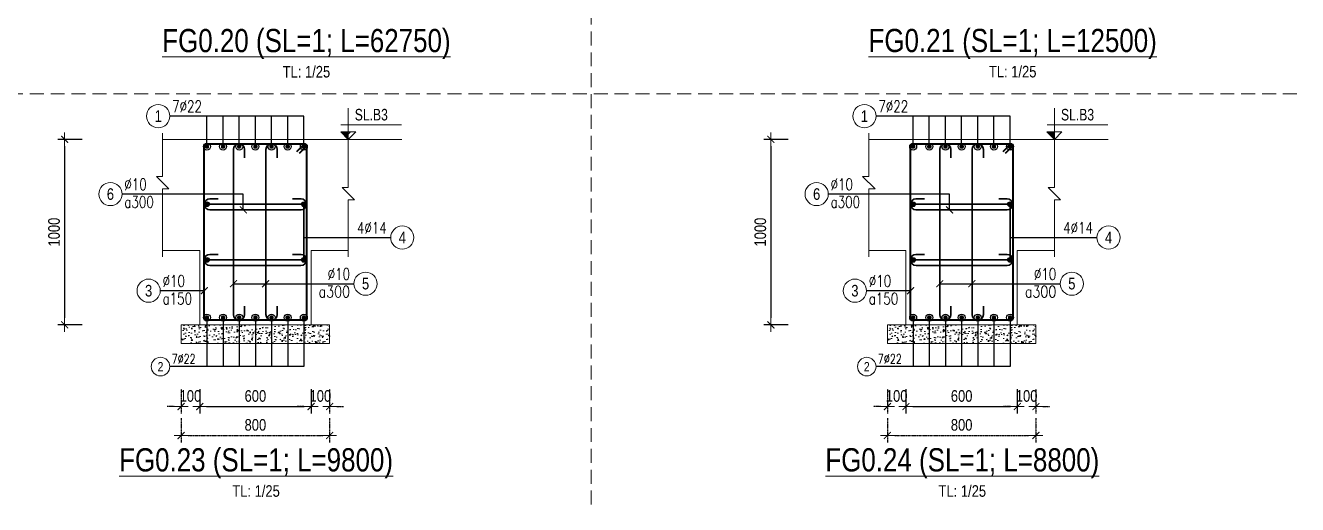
# Model space of a CAD drawing. Header units: millimetres. Extents: x -134772 to 596971, y -129535 to 35703.
# Drawn here: x 54037 to 60889, y 425 to 3008 of the extents above; entities that cross this region are included whole.
import ezdxf
from ezdxf.enums import TextEntityAlignment as Align

# ---------------------------------------------------------------- set-up
doc = ezdxf.new("R2010")
doc.units = ezdxf.units.MM
doc.header["$MEASUREMENT"] = 0
doc.linetypes.add('HIDDEN', pattern=[0.375, 0.25, -0.125])
doc.layers.get('Defpoints').update_dxf_attribs({"color": 252})
for name, color, linetype, lineweight in [('NDC_S_ANNO', 7, 'Continuous', 20), ('NDC_S_CONTINUOUS', 3, 'Continuous', 20), ('NDC_S_DIM', 1, 'Continuous', 9), ('NDC_S_HATCH MATERIAL', 8, 'Continuous', 13), ('NDC_S_REBAR', 4, 'Continuous', 35), ('NDC_S_STIRRUP', 4, 'Continuous', 40), ('NDC_S_TEXT SYMBOL', 7, 'Continuous', 20), ('NDC_S_THIN LINE', 1, 'Continuous', 5), ('NDC_S_VN TEXT', 7, 'Continuous', 9)]:
    doc.layers.add(name, color=color, linetype=linetype, lineweight=lineweight)
doc.styles.add('ARIAL', font='arial.ttf', dxfattribs={"width": 0.8})
doc.styles.add('NDC_ANNO', font='', dxfattribs={"width": 0.8})
doc.styles.add('NDC_ROMANS', font='romans.shx', dxfattribs={"width": 0.8})
doc.styles.get('NDC_ANNO').set_extended_font_data('Dotum')
doc.dimstyles.new('NDC_dim_25', dxfattribs={"dimscale": 25, "dimtxt": 2.5, "dimasz": 1.5, "dimexe": 1.5, "dimexo": 0, "dimgap": 1, "dimtad": 1, "dimdec": 0, "dimzin": 0, "dimdsep": 46, "dimtxsty": 'ARIAL', "dimblk": 'DIMMARK', "dimcen": 0.09, "dimdle": 1.2, "dimclrd": 1, "dimclre": 1, "dimclrt": 3, "dimadec": 0, "dimazin": 0, "dimtfac": 1, "dimtdec": 0, "dimtix": 1, "dimtofl": 0, "dimtmove": 0, "dimatfit": 3, "dimfxl": 3.75, "dimfxlon": 1, "dimtolj": 1, "dimtzin": 0, "dimarcsym": 0})

# ---------------------------------------------------------------- blocks, each defined once
blk = doc.blocks.new('kata_block_TD')
at = {"color": 6, "linetype": 'ByBlock', "lineweight": -2, "style": 'ARIAL', "width": 0.8}
blk.add_attdef('SECTDET2', text='', height=5, dxfattribs=at).set_placement((0, 7.97), align=Align.CENTER)
at = {"color": 0, "linetype": 'ByBlock', "lineweight": -2, "style": 'ARIAL', "width": 0.8}
blk.add_attdef('SECTDET1', text='', height=5, dxfattribs=at).set_placement((0, 1.47), align=Align.CENTER)
at = {"color": 3, "lineweight": 25, "style": 'ARIAL', "width": 0.8}
blk.add_attdef('SSCALE', text='', height=2.5, dxfattribs=at).set_placement((0, -4), align=Align.CENTER)
blk = doc.blocks.new('DIMMARK')
at = {"layer": 'NDC_S_DIM', "color": 1}
blk.add_line((-1.5, 0), (1, 0), dxfattribs=at)
at = {"layer": 'NDC_S_DIM', "color": 2, "const_width": 0.15}
blk.add_lwpolyline([(-0.5, -0.5), (0.5, 0.5)], dxfattribs=at)
blk = doc.blocks.new('*D1639')
at = {"layer": 'Defpoints', "color": 0, "linetype": 'HIDDEN', "transparency": 16777216}
for p in [(54875.5, 1253.2), (55675.5, 1253.2), (55675.5, 797.3)]:
    blk.add_point(p, dxfattribs=at)
at = {"layer": 'NDC_S_DIM', "color": 1, "linetype": 'HIDDEN', "lineweight": -2, "transparency": 16777216}
for p, q in [((54875.5, 891), (54875.5, 759.8)), ((55675.5, 891), (55675.5, 759.8)), ((54913, 797.3), (55638, 797.3))]:
    blk.add_line(p, q, dxfattribs=at)
at = {"layer": 'NDC_S_DIM', "color": 1, "linetype": 'HIDDEN', "lineweight": -2, "transparency": 16777216, "xscale": 37.5, "yscale": 37.5, "zscale": 37.5, "rotation": 180}
blk.add_blockref('DIMMARK', (54875.5, 797.3), dxfattribs=at)
at = {"layer": 'NDC_S_DIM', "color": 1, "linetype": 'HIDDEN', "lineweight": -2, "transparency": 16777216, "xscale": 37.5, "yscale": 37.5, "zscale": 37.5}
blk.add_blockref('DIMMARK', (55675.5, 797.3), dxfattribs=at)
at = {"layer": 'NDC_S_DIM', "color": 3, "linetype": 'HIDDEN', "transparency": 16777216, "insert": (55275.5, 854.2), "char_height": 62.5, "attachment_point": 5, "style": 'ARIAL'}
blk.add_mtext('\\A1;800', dxfattribs=at)
blk = doc.blocks.new('*D1640')
at = {"layer": 'Defpoints', "color": 0, "linetype": 'HIDDEN', "transparency": 16777216}
for p in [(55675.5, 1253.2), (55575.5, 1047), (55675.5, 953.2)]:
    blk.add_point(p, dxfattribs=at)
at = {"layer": 'NDC_S_DIM', "color": 1, "linetype": 'HIDDEN', "lineweight": -2, "transparency": 16777216}
for p, q in [((55575.5, 1047), (55575.5, 915.7)), ((55675.5, 1047), (55675.5, 915.7)), ((55538, 953.2), (55500.5, 953.2)), ((55713, 953.2), (55750.5, 953.2))]:
    blk.add_line(p, q, dxfattribs=at)
at = {"layer": 'NDC_S_DIM', "color": 1, "linetype": 'HIDDEN', "lineweight": -2, "transparency": 16777216, "xscale": 37.5, "yscale": 37.5, "zscale": 37.5}
blk.add_blockref('DIMMARK', (55575.5, 953.2), dxfattribs=at)
at = {"layer": 'NDC_S_DIM', "color": 1, "linetype": 'HIDDEN', "lineweight": -2, "transparency": 16777216, "xscale": 37.5, "yscale": 37.5, "zscale": 37.5, "rotation": 180}
blk.add_blockref('DIMMARK', (55675.5, 953.2), dxfattribs=at)
at = {"layer": 'NDC_S_DIM', "color": 3, "linetype": 'HIDDEN', "transparency": 16777216, "insert": (55625.5, 1010.1), "char_height": 62.5, "attachment_point": 5, "style": 'ARIAL'}
blk.add_mtext('\\A1;100', dxfattribs=at)
blk = doc.blocks.new('*D1641')
at = {"layer": 'Defpoints', "color": 0, "linetype": 'HIDDEN', "transparency": 16777216}
for p in [(54875.5, 1253.2), (54975.5, 1047), (54875.5, 953.2)]:
    blk.add_point(p, dxfattribs=at)
at = {"layer": 'NDC_S_DIM', "color": 1, "linetype": 'HIDDEN', "lineweight": -2, "transparency": 16777216}
for p, q in [((54875.5, 1047), (54875.5, 915.7)), ((54975.5, 1047), (54975.5, 915.7)), ((54838, 953.2), (54800.5, 953.2)), ((55013, 953.2), (55050.5, 953.2))]:
    blk.add_line(p, q, dxfattribs=at)
at = {"layer": 'NDC_S_DIM', "color": 1, "linetype": 'HIDDEN', "lineweight": -2, "transparency": 16777216, "xscale": 37.5, "yscale": 37.5, "zscale": 37.5}
blk.add_blockref('DIMMARK', (54875.5, 953.2), dxfattribs=at)
at = {"layer": 'NDC_S_DIM', "color": 1, "linetype": 'HIDDEN', "lineweight": -2, "transparency": 16777216, "xscale": 37.5, "yscale": 37.5, "zscale": 37.5, "rotation": 180}
blk.add_blockref('DIMMARK', (54975.5, 953.2), dxfattribs=at)
at = {"layer": 'NDC_S_DIM', "color": 3, "linetype": 'HIDDEN', "transparency": 16777216, "insert": (54925.5, 1010.1), "char_height": 62.5, "attachment_point": 5, "style": 'ARIAL'}
blk.add_mtext('\\A1;100', dxfattribs=at)
blk = doc.blocks.new('kata_block_THEP')
at = {"layer": 'NDC_S_REBAR', "color": 0}
for p, q in [((-0.5, 0), (0.5, 0)), ((-0.35, 0.35), (0.35, -0.35)), ((0.35, 0.35), (-0.35, -0.35)), ((0, 0.5), (0, -0.5))]:
    blk.add_line(p, q, dxfattribs=at)
at = {"layer": 'NDC_S_REBAR', "color": 0, "const_width": 0.0833}
blk.add_lwpolyline([(-0.5, 0, 1), (0.5, 0, 1), (-0.5, 0, 1)], format="xyb", dxfattribs=at)
blk = doc.blocks.new('kata_block_CT')
at = {"layer": 'NDC_S_ANNO'}
blk.add_hatch(color=3, dxfattribs=at).paths.add_polyline_path([(0, 1.6), (-1.61, 1.6), (0, 0)])
at = {"layer": 'NDC_S_ANNO', "ltscale": 50}
h = blk.add_hatch(dxfattribs=at)
h.set_pattern_fill('ANSI31', color=256, scale=1.406251, style=0)
h.set_pattern_definition([(45, (0, 5e-12), (-3.157, 3.157), [])])
h.paths.add_polyline_path([(0, 1.6), (0, 0), (1.61, 1.6)])
for p, q in [((-1.59, 3.14), (11.47, 3.14)), ((11.56, 0), (-1.64, 0))]:
    blk.add_line(p, q, dxfattribs=at)
for points in [[(0, 6.69), (0, 0)], [(0, 0), (-1.61, 1.6), (0, 1.6)], [(0, 0), (1.61, 1.6), (0, 1.6)]]:
    blk.add_lwpolyline(points, dxfattribs=at)
at = {"layer": 'NDC_S_ANNO', "color": 8, "ltscale": 50}
blk.add_lwpolyline([(0, 0), (-1.61, 1.6), (0, 1.6)], dxfattribs=at)
at = {"layer": 'NDC_S_TEXT SYMBOL', "color": 3, "style": 'NDC_ANNO', "width": 0.8}
blk.add_attdef('CT', (1.41, 4.07), '', height=2.5, dxfattribs=at)
blk = doc.blocks.new('*D1642')
at = {"layer": 'Defpoints', "color": 0, "transparency": 16777216}
for p in [(54975.5, 1353.2), (55575.5, 1353.2), (55575.5, 953.2)]:
    blk.add_point(p, dxfattribs=at)
at = {"layer": 'NDC_S_DIM', "color": 1, "lineweight": -2, "transparency": 16777216}
for p, q in [((54975.5, 1047), (54975.5, 915.7)), ((55575.5, 1047), (55575.5, 915.7)), ((55013, 953.2), (55538, 953.2))]:
    blk.add_line(p, q, dxfattribs=at)
at = {"layer": 'NDC_S_DIM', "color": 1, "lineweight": -2, "transparency": 16777216, "xscale": 37.5, "yscale": 37.5, "zscale": 37.5, "rotation": 180}
blk.add_blockref('DIMMARK', (54975.5, 953.2), dxfattribs=at)
at = {"layer": 'NDC_S_DIM', "color": 1, "lineweight": -2, "transparency": 16777216, "xscale": 37.5, "yscale": 37.5, "zscale": 37.5}
blk.add_blockref('DIMMARK', (55575.5, 953.2), dxfattribs=at)
at = {"layer": 'NDC_S_DIM', "color": 3, "transparency": 16777216, "insert": (55275.5, 1010.1), "char_height": 62.5, "attachment_point": 5, "style": 'ARIAL'}
blk.add_mtext('\\A1;600', dxfattribs=at)
blk = doc.blocks.new('*D1643')
at = {"layer": 'Defpoints', "color": 0, "transparency": 16777216}
for p in [(54754.1, 2393.7), (54248.1, 1393.7), (54754.1, 1393.7)]:
    blk.add_point(p, dxfattribs=at)
at = {"layer": 'NDC_S_DIM', "color": 1, "lineweight": -2, "transparency": 16777216}
for p, q in [((54341.9, 2393.7), (54210.6, 2393.7)), ((54248.1, 2356.2), (54248.1, 1431.2)), ((54341.9, 1393.7), (54210.6, 1393.7))]:
    blk.add_line(p, q, dxfattribs=at)
at = {"layer": 'NDC_S_DIM', "color": 1, "lineweight": -2, "transparency": 16777216, "xscale": 37.5, "yscale": 37.5, "zscale": 37.5}
for p, rotation in [((54248.1, 2393.7), 90), ((54248.1, 1393.7), 270)]:
    blk.add_blockref('DIMMARK', p, dxfattribs=dict(at, rotation=rotation))
at = {"layer": 'NDC_S_DIM', "color": 3, "transparency": 16777216, "insert": (54191.2, 1893.7), "char_height": 62.5, "attachment_point": 5, "rotation": 90, "style": 'ARIAL'}
blk.add_mtext('\\A1;1000', dxfattribs=at)
blk = doc.blocks.new('*U11')
blk.add_circle((-2.5, 0), 2.5)
at = {"layer": 'NDC_S_VN TEXT', "color": 3, "style": 'NDC_ROMANS', "width": 0.75}
for tag, p in [('DK1', (0.5, 0.85)), ('KC1', (0.5, -2.97))]:
    blk.add_attdef(tag, p, '', height=2.5, dxfattribs=at)
at = {"layer": 'NDC_S_VN TEXT', "color": 7, "style": 'ARIAL', "width": 0.8}
blk.add_attdef('SH2', text='', height=2.5, dxfattribs=at).set_placement((-2.5, 0), align=Align.MIDDLE)
blk = doc.blocks.new('*U623')
blk.add_circle((-2.5, 0), 2.5)
at = {"layer": 'NDC_S_VN TEXT', "color": 3, "style": 'NDC_ROMANS', "width": 0.75}
blk.add_attdef('DK1', (0.5, 0.85), '', height=2.5, dxfattribs=at)
at = {"layer": 'NDC_S_VN TEXT', "color": 7, "style": 'ARIAL', "width": 0.8}
blk.add_attdef('SH2', text='', height=2.5, dxfattribs=at).set_placement((-2.5, 0), align=Align.MIDDLE)
blk = doc.blocks.new('*U624')
blk.add_circle((2.5, 0), 2.5)
at = {"layer": 'NDC_S_VN TEXT', "color": 3, "style": 'NDC_ROMANS', "width": 0.75}
blk.add_attdef('DK2', text='', height=2.5, dxfattribs=at).set_placement((-0.85, 0.85), align=Align.RIGHT)
at = {"layer": 'NDC_S_VN TEXT', "color": 7, "style": 'ARIAL', "width": 0.8}
blk.add_attdef('SH3', text='', height=2.5, dxfattribs=at).set_placement((2.5, 0), align=Align.MIDDLE)
blk = doc.blocks.new('*U12')
blk.add_circle((2.5, 0), 2.5)
at = {"layer": 'NDC_S_VN TEXT', "color": 3, "style": 'NDC_ROMANS'}
for tag, width, p in [('DK2', 0.75, (-0.85, 0.85)), ('KC2', 0.8, (-0.85, -2.97))]:
    blk.add_attdef(tag, text='', height=2.5, dxfattribs=dict(at, width=width)).set_placement(p, align=Align.RIGHT)
at = {"layer": 'NDC_S_VN TEXT', "color": 7, "style": 'ARIAL', "width": 0.8}
blk.add_attdef('SH3', text='', height=2.5, dxfattribs=at).set_placement((2.5, 0), align=Align.MIDDLE)
blk = doc.blocks.new('*D1644')
at = {"layer": 'Defpoints', "color": 0, "transparency": 16777216}
for p in [(58558.4, 2393.7), (58052.4, 1393.7), (58558.4, 1393.7)]:
    blk.add_point(p, dxfattribs=at)
at = {"layer": 'NDC_S_DIM', "color": 1, "lineweight": -2, "transparency": 16777216}
for p, q in [((58146.1, 2393.7), (58014.9, 2393.7)), ((58052.4, 2356.2), (58052.4, 1431.2)), ((58146.1, 1393.7), (58014.9, 1393.7))]:
    blk.add_line(p, q, dxfattribs=at)
at = {"layer": 'NDC_S_DIM', "color": 1, "lineweight": -2, "transparency": 16777216, "xscale": 37.5, "yscale": 37.5, "zscale": 37.5}
for p, rotation in [((58052.4, 2393.7), 90), ((58052.4, 1393.7), 270)]:
    blk.add_blockref('DIMMARK', p, dxfattribs=dict(at, rotation=rotation))
at = {"layer": 'NDC_S_DIM', "color": 3, "transparency": 16777216, "insert": (57995.4, 1893.7), "char_height": 62.5, "attachment_point": 5, "rotation": 90, "style": 'ARIAL'}
blk.add_mtext('\\A1;1000', dxfattribs=at)
blk = doc.blocks.new('*D1645')
at = {"layer": 'Defpoints', "color": 0, "transparency": 16777216}
for p in [(58779.7, 1353.2), (59379.7, 1353.2), (59379.7, 953.2)]:
    blk.add_point(p, dxfattribs=at)
at = {"layer": 'NDC_S_DIM', "color": 1, "lineweight": -2, "transparency": 16777216}
for p, q in [((58779.7, 1047), (58779.7, 915.7)), ((59379.7, 1047), (59379.7, 915.7)), ((58817.2, 953.2), (59342.2, 953.2))]:
    blk.add_line(p, q, dxfattribs=at)
at = {"layer": 'NDC_S_DIM', "color": 1, "lineweight": -2, "transparency": 16777216, "xscale": 37.5, "yscale": 37.5, "zscale": 37.5, "rotation": 180}
blk.add_blockref('DIMMARK', (58779.7, 953.2), dxfattribs=at)
at = {"layer": 'NDC_S_DIM', "color": 1, "lineweight": -2, "transparency": 16777216, "xscale": 37.5, "yscale": 37.5, "zscale": 37.5}
blk.add_blockref('DIMMARK', (59379.7, 953.2), dxfattribs=at)
at = {"layer": 'NDC_S_DIM', "color": 3, "transparency": 16777216, "insert": (59079.7, 1010.1), "char_height": 62.5, "attachment_point": 5, "style": 'ARIAL'}
blk.add_mtext('\\A1;600', dxfattribs=at)
blk = doc.blocks.new('*D1646')
at = {"layer": 'Defpoints', "color": 0, "linetype": 'HIDDEN', "transparency": 16777216}
for p in [(58679.7, 1253.2), (58779.7, 1047), (58679.7, 953.2)]:
    blk.add_point(p, dxfattribs=at)
at = {"layer": 'NDC_S_DIM', "color": 1, "linetype": 'HIDDEN', "lineweight": -2, "transparency": 16777216}
for p, q in [((58679.7, 1047), (58679.7, 915.7)), ((58779.7, 1047), (58779.7, 915.7)), ((58642.2, 953.2), (58604.7, 953.2)), ((58817.2, 953.2), (58854.7, 953.2))]:
    blk.add_line(p, q, dxfattribs=at)
at = {"layer": 'NDC_S_DIM', "color": 1, "linetype": 'HIDDEN', "lineweight": -2, "transparency": 16777216, "xscale": 37.5, "yscale": 37.5, "zscale": 37.5}
blk.add_blockref('DIMMARK', (58679.7, 953.2), dxfattribs=at)
at = {"layer": 'NDC_S_DIM', "color": 1, "linetype": 'HIDDEN', "lineweight": -2, "transparency": 16777216, "xscale": 37.5, "yscale": 37.5, "zscale": 37.5, "rotation": 180}
blk.add_blockref('DIMMARK', (58779.7, 953.2), dxfattribs=at)
at = {"layer": 'NDC_S_DIM', "color": 3, "linetype": 'HIDDEN', "transparency": 16777216, "insert": (58729.7, 1010.1), "char_height": 62.5, "attachment_point": 5, "style": 'ARIAL'}
blk.add_mtext('\\A1;100', dxfattribs=at)
blk = doc.blocks.new('*D1647')
at = {"layer": 'Defpoints', "color": 0, "linetype": 'HIDDEN', "transparency": 16777216}
for p in [(59479.7, 1253.2), (59379.7, 1047), (59479.7, 953.2)]:
    blk.add_point(p, dxfattribs=at)
at = {"layer": 'NDC_S_DIM', "color": 1, "linetype": 'HIDDEN', "lineweight": -2, "transparency": 16777216}
for p, q in [((59379.7, 1047), (59379.7, 915.7)), ((59479.7, 1047), (59479.7, 915.7)), ((59342.2, 953.2), (59304.7, 953.2)), ((59517.2, 953.2), (59554.7, 953.2))]:
    blk.add_line(p, q, dxfattribs=at)
at = {"layer": 'NDC_S_DIM', "color": 1, "linetype": 'HIDDEN', "lineweight": -2, "transparency": 16777216, "xscale": 37.5, "yscale": 37.5, "zscale": 37.5}
blk.add_blockref('DIMMARK', (59379.7, 953.2), dxfattribs=at)
at = {"layer": 'NDC_S_DIM', "color": 1, "linetype": 'HIDDEN', "lineweight": -2, "transparency": 16777216, "xscale": 37.5, "yscale": 37.5, "zscale": 37.5, "rotation": 180}
blk.add_blockref('DIMMARK', (59479.7, 953.2), dxfattribs=at)
at = {"layer": 'NDC_S_DIM', "color": 3, "linetype": 'HIDDEN', "transparency": 16777216, "insert": (59429.7, 1010.1), "char_height": 62.5, "attachment_point": 5, "style": 'ARIAL'}
blk.add_mtext('\\A1;100', dxfattribs=at)
blk = doc.blocks.new('*D1648')
at = {"layer": 'Defpoints', "color": 0, "linetype": 'HIDDEN', "transparency": 16777216}
for p in [(58679.7, 1253.2), (59479.7, 1253.2), (59479.7, 797.3)]:
    blk.add_point(p, dxfattribs=at)
at = {"layer": 'NDC_S_DIM', "color": 1, "linetype": 'HIDDEN', "lineweight": -2, "transparency": 16777216}
for p, q in [((58679.7, 891), (58679.7, 759.8)), ((59479.7, 891), (59479.7, 759.8)), ((58717.2, 797.3), (59442.2, 797.3))]:
    blk.add_line(p, q, dxfattribs=at)
at = {"layer": 'NDC_S_DIM', "color": 1, "linetype": 'HIDDEN', "lineweight": -2, "transparency": 16777216, "xscale": 37.5, "yscale": 37.5, "zscale": 37.5, "rotation": 180}
blk.add_blockref('DIMMARK', (58679.7, 797.3), dxfattribs=at)
at = {"layer": 'NDC_S_DIM', "color": 1, "linetype": 'HIDDEN', "lineweight": -2, "transparency": 16777216, "xscale": 37.5, "yscale": 37.5, "zscale": 37.5}
blk.add_blockref('DIMMARK', (59479.7, 797.3), dxfattribs=at)
at = {"layer": 'NDC_S_DIM', "color": 3, "linetype": 'HIDDEN', "transparency": 16777216, "insert": (59079.7, 854.2), "char_height": 62.5, "attachment_point": 5, "style": 'ARIAL'}
blk.add_mtext('\\A1;800', dxfattribs=at)

msp = doc.modelspace()

# ---------------------------------------------------------------- hatches: boundary and pattern name
at = {"layer": 'NDC_S_HATCH MATERIAL'}
h = msp.add_hatch(dxfattribs=at)
h.set_pattern_fill('AR-CONC', color=256, scale=8)
h.set_pattern_definition([(50, (44275.524, 28013.88), (57.380815, -5.02017), [6, -66]), (355, (44275.524, 28013.88), (-11.10011, 60.17537), [4.8, -52.8]), (100.45144, (44280.306, 28013.463), (46.28071, 55.1552), [5.09922, -56.09137]), (46.1842, (44275.524, 28029.88), (85.3793, -13.24154), [9, -99]), (96.63564, (44282.64, 28028.78), (74.77296, 77.92949), [7.64883, -84.1371]), (351.18416, (44275.524, 28029.88), (74.77296, 77.9295), [7.2, -79.2]), (21, (44283.524, 28025.88), (47.752564, -32.20951), [6, -66]), (326, (44283.524, 28025.88), (19.46523, 58.012), [4.8, -52.8]), (71.45144, (44287.504, 28023.2), (67.21779, 25.80249), [5.09922, -56.09137]), (37.5, (44275.524, 28013.881), (0.972788, 26.631508), [0, -52.16, 0, -53.6, 0, -53]), (7.5, (44275.524, 28013.88), (21.045563, 31.552937), [0, -30.56, 0, -50.96, 0, -20.2]), (327.5, (44257.684, 28013.881), (42.705795, -1.80439), [0, -20, 0, -62.4, 0, -82.8]), (317.5, (44249.684, 28013.88), (46.654894, 8.0084), [0, -26, 0, -41.44, 0, -58.8])])
h.paths.add_polyline_path([(54875.5, 1393.7), (55675.5, 1393.7), (55675.5, 1293.7), (54875.5, 1293.7)])
h = msp.add_hatch(dxfattribs=at)
h.set_pattern_fill('AR-CONC', color=256, scale=8)
h.set_pattern_definition([(50, (48079.746, 28013.88), (57.380815, -5.02017), [6, -66]), (355, (48079.746, 28013.88), (-11.10011, 60.17537), [4.8, -52.8]), (100.45144, (48084.53, 28013.463), (46.28071, 55.1552), [5.09922, -56.09137]), (46.1842, (48079.746, 28029.88), (85.3793, -13.24154), [9, -99]), (96.63564, (48086.86, 28028.78), (74.77296, 77.92949), [7.64883, -84.1371]), (351.18416, (48079.75, 28029.88), (74.77296, 77.9295), [7.2, -79.2]), (21, (48087.746, 28025.88), (47.752564, -32.20951), [6, -66]), (326, (48087.746, 28025.88), (19.46523, 58.012), [4.8, -52.8]), (71.45144, (48091.725, 28023.2), (67.21779, 25.80249), [5.09922, -56.09137]), (37.5, (48079.746, 28013.881), (0.972788, 26.631508), [0, -52.16, 0, -53.6, 0, -53]), (7.5, (48079.746, 28013.88), (21.045563, 31.552937), [0, -30.56, 0, -50.96, 0, -20.2]), (327.5, (48061.906, 28013.881), (42.705795, -1.80439), [0, -20, 0, -62.4, 0, -82.8]), (317.5, (48053.906, 28013.88), (46.654894, 8.0084), [0, -26, 0, -41.44, 0, -58.8])])
h.paths.add_polyline_path([(58679.7, 1393.7), (59479.7, 1393.7), (59479.7, 1293.7), (58679.7, 1293.7)])

# ---------------------------------------------------------------- linework, layer by layer
at = {"layer": 'NDC_S_CONTINUOUS'}
for points in [[(54775.5, 2393.7), (54975.5, 2393.7), (54975.5, 2393.7), (55575.5, 2393.7), (55575.5, 2393.7), (55775.5, 2393.7)], [(58579.7, 2393.7), (58779.7, 2393.7), (58779.7, 2393.7), (59379.7, 2393.7), (59379.7, 2393.7), (59579.7, 2393.7)], [(54775.5, 1793.7), (54975.5, 1793.7), (54975.5, 1393.7), (55575.5, 1393.7), (55575.5, 1793.7), (55775.5, 1793.7)], [(58579.7, 1793.7), (58779.7, 1793.7), (58779.7, 1393.7), (59379.7, 1393.7), (59379.7, 1793.7), (59579.7, 1793.7)]]:
    msp.add_lwpolyline(points, dxfattribs=at)
at = {"layer": 'NDC_S_HATCH MATERIAL', "linetype": 'HIDDEN', "ltscale": 300}
for p, q in [((57083.7, 425), (57083.7, 14425)), ((49560.7, 2638), (60889.1, 2639.5))]:
    msp.add_line(p, q, dxfattribs=at)
at = {"layer": 'NDC_S_HATCH MATERIAL', "ltscale": 1500}
for points in [[(54875.5, 1293.7), (55675.5, 1293.7), (55675.5, 1393.7), (54875.5, 1393.7)], [(58679.7, 1293.7), (59479.7, 1293.7), (59479.7, 1393.7), (58679.7, 1393.7)]]:
    msp.add_lwpolyline(points, close=True, dxfattribs=at)
at = {"layer": 'NDC_S_REBAR'}
for points in [[(55217.5, 2294), (55217.5, 2339, 1), (55157.5, 2339), (55157.5, 1449, 1), (55217.5, 1449), (55217.5, 1494)], [(55392.5, 2294), (55392.5, 2339, 1), (55332.5, 2339), (55332.5, 1449, 1), (55392.5, 1449), (55392.5, 1494)], [(59021.8, 2294), (59021.8, 2339, 1), (58961.8, 2339), (58961.8, 1449, 1), (59021.8, 1449), (59021.8, 1494)], [(59196.7, 2294), (59196.7, 2339, 1), (59136.7, 2339), (59136.7, 1449, 1), (59196.7, 1449), (59196.7, 1494)], [(55075.5, 2073.7), (55030.5, 2073.7, 1), (55030.5, 2013.7), (55520.5, 2013.7, 1), (55520.5, 2073.7), (55475.5, 2073.7)], [(58879.7, 2073.7), (58834.7, 2073.7, 1), (58834.7, 2013.7), (59324.7, 2013.7, 1), (59324.7, 2073.7), (59279.7, 2073.7)], [(55075.5, 1773.7), (55030.5, 1773.7, 1), (55030.5, 1713.7), (55520.5, 1713.7, 1), (55520.5, 1773.7), (55475.5, 1773.7)], [(58879.7, 1773.7), (58834.7, 1773.7, 1), (58834.7, 1713.7), (59324.7, 1713.7, 1), (59324.7, 1773.7), (59279.7, 1773.7)]]:
    msp.add_lwpolyline(points, format="xyb", dxfattribs=at)
at = {"layer": 'NDC_S_STIRRUP'}
for points in [[(55499.5, 2328.7), (55539.5, 2368.7, -0.414214), (55550.5, 2357.7), (55550.5, 1429.7, -0.414214), (55539.5, 1418.7), (55011.5, 1418.7, -0.414214), (55000.5, 1429.7), (55000.5, 2357.7, -0.414214), (55011.5, 2368.7), (55539.5, 2368.7, -0.414214), (55550.5, 2357.7), (55510.5, 2317.7)], [(59303.7, 2328.7), (59343.7, 2368.7, -0.414214), (59354.7, 2357.7), (59354.7, 1429.7, -0.414214), (59343.7, 1418.7), (58815.7, 1418.7, -0.414214), (58804.7, 1429.7), (58804.7, 2357.7, -0.414214), (58815.7, 2368.7), (59343.7, 2368.7, -0.414214), (59354.7, 2357.7), (59314.7, 2317.7)]]:
    msp.add_lwpolyline(points, format="xyb", dxfattribs=at)
at = {"layer": 'NDC_S_THIN LINE'}
for points in [[(54775.5, 1760.4), (54775.5, 2127.2), (54808.9, 2127.2), (54742.2, 2193.9), (54775.5, 2193.9), (54775.5, 2427.1)], [(55775.5, 1760.4), (55775.5, 2067.7), (55808.9, 2067.7), (55742.2, 2134.4), (55775.5, 2134.4), (55775.5, 2427.1)], [(58579.7, 1760.4), (58579.7, 2127.2), (58613.1, 2127.2), (58546.4, 2193.9), (58579.7, 2193.9), (58579.7, 2427.1)], [(59579.7, 1760.4), (59579.7, 2067.7), (59613.1, 2067.7), (59546.4, 2134.4), (59579.7, 2134.4), (59579.7, 2427.1)]]:
    msp.add_lwpolyline(points, dxfattribs=at)

# ---------------------------------------------------------------- block references
at = {"layer": 'NDC_S_REBAR', "xscale": 22, "yscale": 22, "zscale": 22}
for p in [(55014.5, 2354.7), (55101.5, 2354.7), (55188.5, 2354.7), (55275.5, 2354.7), (55362.5, 2354.7), (55449.5, 2354.7), (55536.5, 2354.7), (58818.7, 2354.7), (58905.7, 2354.7), (58992.7, 2354.7), (59079.7, 2354.7), (59166.7, 2354.7), (59253.7, 2354.7), (59340.7, 2354.7), (55014.5, 2043.7), (55536.5, 2043.7), (58818.7, 2043.7), (59340.7, 2043.7), (55014.5, 1743.7), (55536.5, 1743.7), (58818.7, 1743.7), (59340.7, 1743.7), (55014.5, 1432.7), (55101.5, 1432.7), (55188.5, 1432.7), (55275.5, 1432.7), (55362.5, 1432.7), (55449.5, 1432.7), (55536.5, 1432.7), (58818.7, 1432.7), (58905.7, 1432.7), (58992.7, 1432.7), (59079.7, 1432.7), (59166.7, 1432.7), (59253.7, 1432.7), (59340.7, 1432.7)]:
    msp.add_blockref('kata_block_THEP', p, dxfattribs=at)
at = {"layer": 'NDC_S_REBAR', "color": 3, "xscale": 16, "yscale": 16, "zscale": 16}
for p in [(55014.5, 2354.7), (58818.7, 2354.7), (55014.5, 2043.7), (58818.7, 2043.7), (55014.5, 1432.7), (58818.7, 1432.7)]:
    msp.add_blockref('kata_block_THEP', p, dxfattribs=at)
at = {"layer": 'NDC_S_THIN LINE'}
for name, p, xscale, yscale, zscale, values in [('*U623', (54814.5, 2518.7), 25, 25, 25, {'SH2': '1', 'DK1': '7%%c22'}), ('*U623', (58618.7, 2518.7), 25, 25, 25, {'SH2': '1', 'DK1': '7%%c22'}), ('*U11', (54557.1, 2098.7), 25, 25, 25, {'SH2': '6', 'DK1': '%%c10', 'KC1': 'a300'}), ('*U11', (58361.3, 2098.7), 25, 25, 25, {'SH2': '6', 'DK1': '%%c10', 'KC1': 'a300'}), ('*U624', (56004.3, 1864.3), 25, 25, 25, {'SH3': '4', 'DK2': '4%%c14'}), ('*U624', (59808.5, 1864.3), 25, 25, 25, {'SH3': '4', 'DK2': '4%%c14'}), ('*U11', (54763, 1577.9), 25, 25, 25, {'SH2': '3', 'DK1': '%%c10', 'KC1': 'a150'}), ('*U12', (55806.6, 1615.5), 25, 25, 25, {'SH3': '5', 'DK2': '%%c10', 'KC2': 'a300'}), ('*U11', (58567.2, 1577.9), 25, 25, 25, {'SH2': '3', 'DK1': '%%c10', 'KC1': 'a150'}), ('*U12', (59610.8, 1615.5), 25, 25, 25, {'SH3': '5', 'DK2': '%%c10', 'KC2': 'a300'}), ('*U623', (54814.5, 1168.7), 20, 20, 20, {'SH2': '2', 'DK1': '7%%c22'}), ('*U623', (58618.7, 1168.7), 20, 20, 20, {'SH2': '2', 'DK1': '7%%c22'})]:
    msp.add_blockref(name, p, dxfattribs=dict(at, xscale=xscale, yscale=yscale, zscale=zscale)).add_auto_attribs(values)
at = {"layer": 'NDC_S_VN TEXT'}
ref = msp.add_blockref('kata_block_TD', (55550.4, 2826.8), dxfattribs=dict(at, xscale=25, yscale=25, zscale=25))
ref.add_attrib('SECTDET1', '%%uFG0.20 (SL=1; L=62750)', dxfattribs={"layer": '0', "color": 0, "linetype": 'ByBlock', "lineweight": -2, "height": 125, "style": 'ARIAL', "width": 0.8}).set_placement((55550.4, 2863.6), align=Align.CENTER)
ref.add_attrib('SSCALE', 'TL: 1/25', dxfattribs={"layer": '0', "color": 3, "lineweight": 25, "height": 62.5, "style": 'ARIAL', "width": 0.8}).set_placement((55550.4, 2726.9), align=Align.CENTER)
ref = msp.add_blockref('kata_block_TD', (59354.6, 2827.3), dxfattribs=dict(at, xscale=25, yscale=25, zscale=25))
ref.add_attrib('SECTDET1', '%%uFG0.21 (SL=1; L=12500)', dxfattribs={"layer": '0', "color": 0, "linetype": 'ByBlock', "lineweight": -2, "height": 125, "style": 'ARIAL', "width": 0.8}).set_placement((59354.6, 2864.1), align=Align.CENTER)
ref.add_attrib('SSCALE', 'TL: 1/25', dxfattribs={"layer": '0', "color": 3, "lineweight": 25, "height": 62.5, "style": 'ARIAL', "width": 0.8}).set_placement((59354.6, 2727.4), align=Align.CENTER)
at = {"layer": 'NDC_S_VN TEXT', "xscale": 25, "yscale": 25, "zscale": 25}
for p in [(55775.5, 2393.7), (59579.7, 2393.7)]:
    msp.add_blockref('kata_block_CT', p, dxfattribs=at).add_auto_attribs({'CT': 'SL.B3'})
at = {"layer": 'NDC_S_VN TEXT'}
ref = msp.add_blockref('kata_block_TD', (55279.1, 566.9), dxfattribs=dict(at, xscale=25, yscale=25, zscale=25))
ref.add_attrib('SECTDET1', '%%uFG0.23 (SL=1; L=9800)', dxfattribs={"layer": '0', "color": 0, "linetype": 'ByBlock', "lineweight": -2, "height": 125, "style": 'ARIAL', "width": 0.8}).set_placement((55279.1, 603.7), align=Align.CENTER)
ref.add_attrib('SSCALE', 'TL: 1/25', dxfattribs={"layer": '0', "color": 3, "lineweight": 25, "height": 62.5, "style": 'ARIAL', "width": 0.8}).set_placement((55279.1, 466.9), align=Align.CENTER)
ref = msp.add_blockref('kata_block_TD', (59083.3, 566.9), dxfattribs=dict(at, xscale=25, yscale=25, zscale=25))
ref.add_attrib('SECTDET1', '%%uFG0.24 (SL=1; L=8800)', dxfattribs={"layer": '0', "color": 0, "linetype": 'ByBlock', "lineweight": -2, "height": 125, "style": 'ARIAL', "width": 0.8}).set_placement((59083.3, 603.7), align=Align.CENTER)
ref.add_attrib('SSCALE', 'TL: 1/25', dxfattribs={"layer": '0', "color": 3, "lineweight": 25, "height": 62.5, "style": 'ARIAL', "width": 0.8}).set_placement((59083.3, 466.9), align=Align.CENTER)

# ---------------------------------------------------------------- dimensions: what is measured, and where the dimension line sits
at = {"layer": 'NDC_S_DIM'}
for base, p1, p2, picture, middle in [((54248.1, 1393.7), (54754.1, 2393.7), (54754.1, 1393.7), '*D1643', (54191.2, 1893.7)), ((58052.4, 1393.7), (58558.4, 2393.7), (58558.4, 1393.7), '*D1644', (57995.4, 1893.7))]:
    dim = msp.add_linear_dim(base=base, p1=p1, p2=p2, angle=270, dimstyle='NDC_dim_25', dxfattribs=at)
    dim.commit()
    dim.dimension.update_dxf_attribs({"geometry": picture, "text_midpoint": middle})
for base, p1, p2, picture, middle in [((55575.5, 953.2), (54975.5, 1353.2), (55575.5, 1353.2), '*D1642', (55275.5, 1010.1)), ((59379.7, 953.2), (58779.7, 1353.2), (59379.7, 1353.2), '*D1645', (59079.7, 1010.1))]:
    dim = msp.add_linear_dim(base=base, p1=p1, p2=p2, dimstyle='NDC_dim_25', dxfattribs=at)
    dim.commit()
    dim.dimension.update_dxf_attribs({"geometry": picture, "text_midpoint": middle})
at = {"layer": 'NDC_S_DIM', "linetype": 'HIDDEN'}
for base, p1, p2, picture, middle in [((54875.5, 953.2), (54975.5, 1047), (54875.5, 1253.2), '*D1641', (54925.5, 1010.1)), ((55675.5, 797.3), (54875.5, 1253.2), (55675.5, 1253.2), '*D1639', (55275.5, 854.2)), ((55675.5, 953.2), (55575.5, 1047), (55675.5, 1253.2), '*D1640', (55625.5, 1010.1)), ((58679.7, 953.2), (58779.7, 1047), (58679.7, 1253.2), '*D1646', (58729.7, 1010.1)), ((59479.7, 797.3), (58679.7, 1253.2), (59479.7, 1253.2), '*D1648', (59079.7, 854.2)), ((59479.7, 953.2), (59379.7, 1047), (59479.7, 1253.2), '*D1647', (59429.7, 1010.1))]:
    dim = msp.add_linear_dim(base=base, p1=p1, p2=p2, dimstyle='NDC_dim_25', dxfattribs=at)
    dim.commit()
    dim.dimension.update_dxf_attribs({"geometry": picture, "text_midpoint": middle})

# ---------------------------------------------------------------- leaders
at = {"layer": 'NDC_S_THIN LINE'}
for points, override in [([(55014.5, 2354.7), (55014.5, 2518.7), (54814.5, 2518.7)], {"dimldrblk": 'DotBlank'}), ([(55536.5, 2354.7), (55536.5, 2518.7), (54814.5, 2518.7)], {"dimldrblk": 'DotBlank'}), ([(55101.5, 2354.7), (55101.5, 2518.7), (54901.5, 2518.7)], {"dimldrblk": 'DotBlank'}), ([(55188.5, 2354.7), (55188.5, 2518.7), (54988.5, 2518.7)], {"dimldrblk": 'DotBlank'}), ([(55275.5, 2354.7), (55275.5, 2518.7), (55075.5, 2518.7)], {"dimldrblk": 'DotBlank'}), ([(55362.5, 2354.7), (55362.5, 2518.7), (55162.5, 2518.7)], {"dimldrblk": 'DotBlank'}), ([(55449.5, 2354.7), (55449.5, 2518.7), (55249.5, 2518.7)], {"dimldrblk": 'DotBlank'}), ([(59340.7, 2354.7), (59340.7, 2518.7), (58618.7, 2518.7)], {"dimldrblk": 'DotBlank'}), ([(58818.7, 2354.7), (58818.7, 2518.7), (58618.7, 2518.7)], {"dimldrblk": 'DotBlank'}), ([(58905.7, 2354.7), (58905.7, 2518.7), (58705.7, 2518.7)], {"dimldrblk": 'DotBlank'}), ([(58992.7, 2354.7), (58992.7, 2518.7), (58792.7, 2518.7)], {"dimldrblk": 'DotBlank'}), ([(59079.7, 2354.7), (59079.7, 2518.7), (58879.7, 2518.7)], {"dimldrblk": 'DotBlank'}), ([(59166.7, 2354.7), (59166.7, 2518.7), (58966.7, 2518.7)], {"dimldrblk": 'DotBlank'}), ([(59253.7, 2354.7), (59253.7, 2518.7), (59053.7, 2518.7)], {"dimldrblk": 'DotBlank'}), ([(55210.4, 2013.7), (55210.4, 2098.7), (54557.1, 2098.7)], {"dimldrblk": 'ARCHTICK'}), ([(55014.5, 2043.7), (55542.5, 2043.7)], {"dimasz": 1, "dimldrblk": 'DotBlank'}), ([(55536.5, 2043.7), (55014.5, 2043.7)], {"dimasz": 1, "dimldrblk": 'DotBlank'}), ([(59014.7, 2013.7), (59014.7, 2098.7), (58361.3, 2098.7)], {"dimldrblk": 'ARCHTICK'}), ([(58818.7, 2043.7), (59346.7, 2043.7)], {"dimasz": 1, "dimldrblk": 'DotBlank'}), ([(59340.7, 2043.7), (58818.7, 2043.7)], {"dimasz": 1, "dimldrblk": 'DotBlank'}), ([(55536.5, 2043.7), (55536.5, 1743.7)], {"dimldrblk": 'DotSmall'}), ([(55536.5, 1743.7), (55536.5, 2043.7)], {"dimldrblk": 'DotSmall'}), ([(59340.7, 2043.7), (59340.7, 1743.7)], {"dimldrblk": 'DotSmall'}), ([(59340.7, 1743.7), (59340.7, 2043.7)], {"dimldrblk": 'DotSmall'}), ([(55536.5, 1864.3), (56004.3, 1864.3)], {"dimldrblk": 'DotSmall'}), ([(59340.7, 1864.3), (59808.5, 1864.3)], {"dimldrblk": 'DotSmall'}), ([(55014.5, 1743.7), (55542.5, 1743.7)], {"dimasz": 1, "dimldrblk": 'DotBlank'}), ([(55536.5, 1743.7), (55014.5, 1743.7)], {"dimasz": 1, "dimldrblk": 'DotBlank'}), ([(58818.7, 1743.7), (59346.7, 1743.7)], {"dimasz": 1, "dimldrblk": 'DotBlank'}), ([(59340.7, 1743.7), (58818.7, 1743.7)], {"dimasz": 1, "dimldrblk": 'DotBlank'}), ([(55000.5, 1577.9), (54763, 1577.9)], {"dimldrblk": 'ARCHTICK'}), ([(55157.5, 1615.5), (55806.6, 1615.5)], {"dimldrblk": 'ARCHTICK'}), ([(55330.6, 1615.5), (55806.6, 1615.5)], {"dimldrblk": 'ARCHTICK'}), ([(58804.7, 1577.9), (58567.2, 1577.9)], {"dimldrblk": 'ARCHTICK'}), ([(58961.8, 1615.5), (59610.8, 1615.5)], {"dimldrblk": 'ARCHTICK'}), ([(59134.8, 1615.5), (59610.8, 1615.5)], {"dimldrblk": 'ARCHTICK'}), ([(55014.5, 1432.7), (55014.5, 1168.7), (54814.5, 1168.7)], {"dimldrblk": 'DotBlank'}), ([(55536.5, 1432.7), (55536.5, 1168.7), (54814.5, 1168.7)], {"dimldrblk": 'DotBlank'}), ([(55101.5, 1432.7), (55101.5, 1168.7), (54901.5, 1168.7)], {"dimldrblk": 'DotBlank'}), ([(55188.5, 1432.7), (55188.5, 1168.7), (54988.5, 1168.7)], {"dimldrblk": 'DotBlank'}), ([(55275.5, 1432.7), (55275.5, 1168.7), (55075.5, 1168.7)], {"dimldrblk": 'DotBlank'}), ([(55362.5, 1432.7), (55362.5, 1168.7), (55162.5, 1168.7)], {"dimldrblk": 'DotBlank'}), ([(55449.5, 1432.7), (55449.5, 1168.7), (55249.5, 1168.7)], {"dimldrblk": 'DotBlank'}), ([(59340.7, 1432.7), (59340.7, 1168.7), (58618.7, 1168.7)], {"dimldrblk": 'DotBlank'}), ([(58818.7, 1432.7), (58818.7, 1168.7), (58618.7, 1168.7)], {"dimldrblk": 'DotBlank'}), ([(58905.7, 1432.7), (58905.7, 1168.7), (58705.7, 1168.7)], {"dimldrblk": 'DotBlank'}), ([(58992.7, 1432.7), (58992.7, 1168.7), (58792.7, 1168.7)], {"dimldrblk": 'DotBlank'}), ([(59079.7, 1432.7), (59079.7, 1168.7), (58879.7, 1168.7)], {"dimldrblk": 'DotBlank'}), ([(59166.7, 1432.7), (59166.7, 1168.7), (58966.7, 1168.7)], {"dimldrblk": 'DotBlank'}), ([(59253.7, 1432.7), (59253.7, 1168.7), (59053.7, 1168.7)], {"dimldrblk": 'DotBlank'})]:
    msp.add_leader(points, dimstyle='NDC_dim_25', override=override, dxfattribs=at)

doc.saveas('drawing.dxf')
